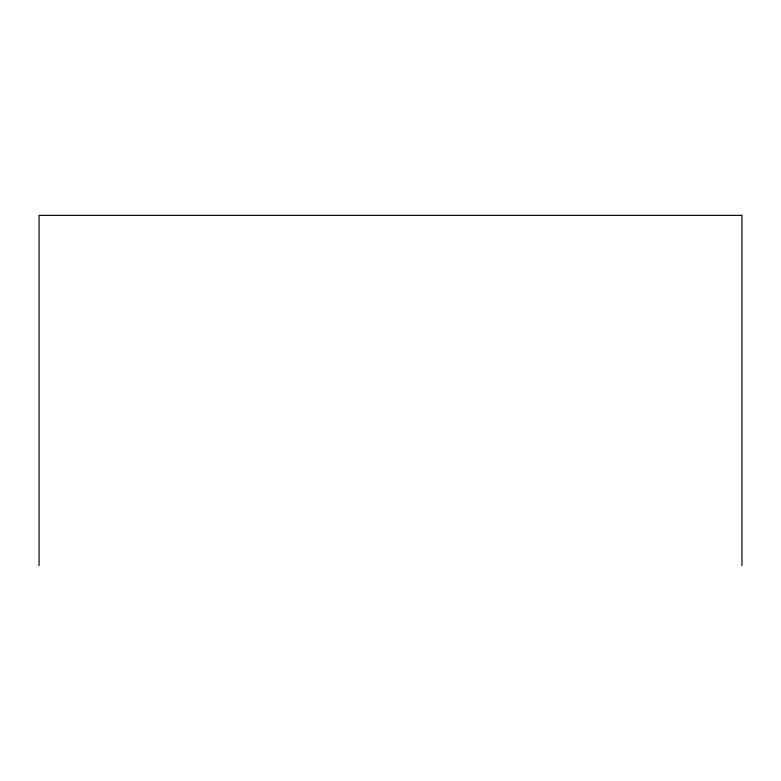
<?xml version="1.0" encoding="UTF-8"?>
<svg xmlns="http://www.w3.org/2000/svg" width="781" height="781" viewBox="0 0 781 781"><rect width="100%" height="100%" fill="white"/><g stroke="black" fill="none" stroke-linecap="round" stroke-linejoin="round"><path stroke-width="1.17" d="M741.95 565.639L741.95 215.361L39.05 215.361L39.05 565.639"/></g></svg>
